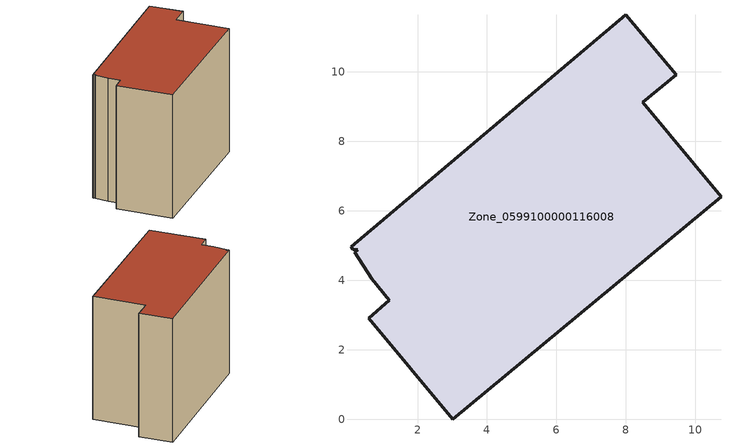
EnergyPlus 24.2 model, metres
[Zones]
Zone_0599100000116008
 floor ground (C_G): 0.2,4.81 0.28,4.88 0.14,4.9 0.1,4.96 8,11.64 9.45,9.92 8.49,9.12 10.74,6.4 3.01,0 0.6,2.9 1.19,3.42 0.69,4.04 z0
 wall outside (C_F): 0.6,2.9 3.01,0 10.74,6.4 8.49,9.12 9.45,9.92 8,11.64 0.1,4.96 0.14,4.9 0.28,4.88 0.2,4.81 0.69,4.04 1.19,3.42 0.6,2.9 z0:8.57
 roof outside (C_R): 0.69,4.04 1.19,3.42 0.6,2.9 3.01,0 10.74,6.4 8.49,9.12 9.45,9.92 8,11.64 0.1,4.96 0.14,4.9 0.28,4.88 0.2,4.81 z8.57
[BUILDING]
Pand.0599100000116008: North Axis=0; Terrain=City; Loads Convergence Tolerance Value=0.04; Temperature Convergence Tolerance Value=0.4; Solar Distribution=FullExterior; Maximum Number of Warmup Days=25; Minimum Number of Warmup Days=1
[Site:Location]
Rotterdam.The.Hague.AP_ZH_NLD Design_Conditions: Latitude=51.96; Longitude=4.45; Time Zone=1; Elevation=-4.5
[SITE:GROUNDTEMPERATURE:BUILDINGSURFACE]
18, 18, 18, 18, 18, 18, 18, 18, 18, 18, 18, 18
[MATERIAL] Thermal Absorptance=0.9; Solar Absorptance=0.7; Visible Absorptance=0.7
Name | Roughness | Thickness | Conductivity | Density | Specific Heat
G.TC.1946 | MediumSmooth | 0.15 | 1 | 540 | 1210
F.TC.1946 | Rough | 0.3 | 0.857143 | 1920 | 840
R.TC.1946 | MediumRough | 0.2 | 0.909091 | 1500 | 1000
[CONSTRUCTION]
C_G: G.TC.1946
C_F: F.TC.1946
C_R: R.TC.1946
[ZONE]
Zone_0599100000116008: Type=1; Multiplier=1; Ceiling Height=Autocalculate; Volume=Autocalculate; Floor Area=autocalculate; Part of Total Floor Area=Yes
[ZONEINFILTRATION:DESIGNFLOWRATE]
Infil_Zone_0599100000116008: Zone or ZoneList or Space or SpaceList=Zone_0599100000116008; Schedule=AlwaysOn; Design Flow Rate Calculation Method=Flow/Area; Flow Rate per Floor Area=0.003; Constant Term Coefficient=1; Temperature Term Coefficient=0; Velocity Term Coefficient=0; Velocity Squared Term Coefficient=0
[HVACTEMPLATE:ZONE:IDEALLOADSAIRSYSTEM]
Zone_0599100000116008: Maximum Heating Supply Air Temperature=50; Minimum Cooling Supply Air Temperature=13; Maximum Heating Supply Air Humidity Ratio=0.0156; Minimum Cooling Supply Air Humidity Ratio=0.0077; Heating Limit=NoLimit; Cooling Limit=NoLimit; Dehumidification Control Type=ConstantSensibleHeatRatio; Cooling Sensible Heat Ratio=0.7; Dehumidification Setpoint=60; Humidification Control Type=None; Humidification Setpoint=30; Outdoor Air Method=None; Outdoor Air Flow Rate per Person=0.00944; Outdoor Air Flow Rate per Zone Floor Area=0; Outdoor Air Flow Rate per Zone=0; Demand Controlled Ventilation Type=None; Outdoor Air Economizer Type=NoEconomizer; Heat Recovery Type=None; Sensible Heat Recovery Effectiveness=0.7; Latent Heat Recovery Effectiveness=0.65
[ZONECONTROL:THERMOSTAT]
ThermostatControl_Zone_0599100000116008: Zone or ZoneList=Zone_0599100000116008; Control Type Schedule=DualSetpointControlType; Control 1=Thermostat_Zone_0599100000116008; Temperature Difference Between Cutout And Setpoint=0
[THERMOSTATSETPOINT:DUALSETPOINT]
Thermostat_Zone_0599100000116008: Heating Setpoint Temperature Schedule=HeatingSetpoint_Zone_0599100000116008; Cooling Setpoint Temperature Schedule=CoolingSetpoint_Zone_0599100000116008
[SCHEDULE:COMPACT]
HeatingSetpoint_Zone_0599100000116008: Through: 12/31, For: AllDays, Until: 24:00, 21
CoolingSetpoint_Zone_0599100000116008: Through: 12/31, For: AllDays, Until: 24:00, 24
DualSetpointControlType: Through: 12/31, For: AllDays, Until: 24:00, 4
AlwaysOn: Through: 12/31, For: AllDays, Until: 24:00, 1
